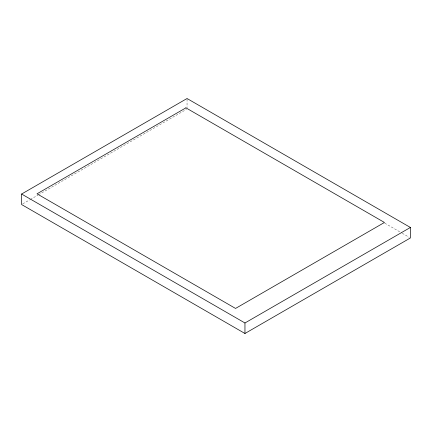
<?xml version="1.0" encoding="UTF-8"?>
<svg xmlns="http://www.w3.org/2000/svg" width="432" height="432" viewBox="0 0 432 432"><rect width="100%" height="100%" fill="white"/><g stroke="black" fill="none" stroke-linecap="round" stroke-linejoin="round"><path stroke-width="0.32" stroke-dasharray="2.16 1.62" d="M22.766 203.866L29.754 199.827M30.337 199.492L37.913 195.118M38.497 194.783L186.462 109.355M384.739 223.155L401.652 232.918M402.235 233.258L409.234 237.298M187.045 99.166L187.045 107.703"/><path stroke-width="0.65" d="M21.6 194.033L187.045 98.512L410.4 227.464L410.4 237.967L244.955 333.488L21.6 204.536L21.6 194.033L244.955 322.985L410.4 227.464M244.955 322.985L244.955 333.488M185.917 107.849L37.012 193.817L235.548 308.437L384.453 222.469L185.917 107.849"/></g></svg>
